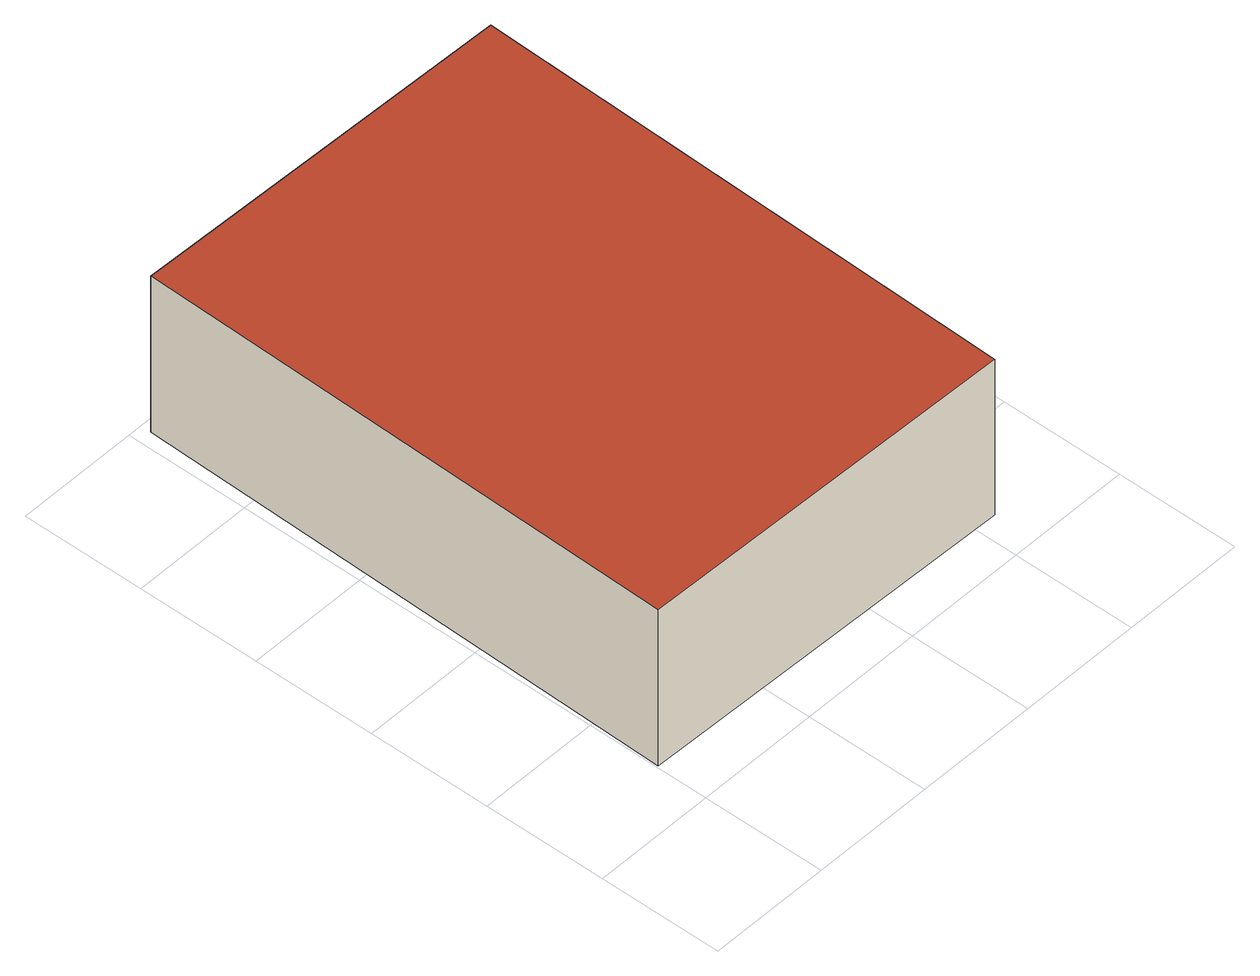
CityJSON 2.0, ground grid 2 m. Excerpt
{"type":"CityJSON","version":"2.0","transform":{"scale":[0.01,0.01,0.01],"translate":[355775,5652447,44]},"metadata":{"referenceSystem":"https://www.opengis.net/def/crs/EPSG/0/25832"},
"CityObjects":{
"building1":{"type":"Building","attributes":{"Geometrietyp2DReferenz":"3000","Gemeindeschluessel":"05315000","function":"31001_2523","roofType":"1000","measuredHeight":2.82,"storeysAboveGround":1},"geometry":[{"type":"Solid","lod":"2","boundaries":[[[[0,1,2,3]],[[4,5,1,0]],[[6,7,5,4]],[[3,2,7,6]],[[4,0,3,6]],[[1,5,7,2]]]],"semantics":{"surfaces":[{"type":"WallSurface"},{"type":"RoofSurface"},{"type":"GroundSurface"}],"values":[[0,0,0,0,1,2]]}}]}
},
"vertices":[
[661,965,364],[661,965,82],[24,983,82],[24,983,364],[637,70,364],[637,70,82],[3,85,364],[3,85,82]
]}
